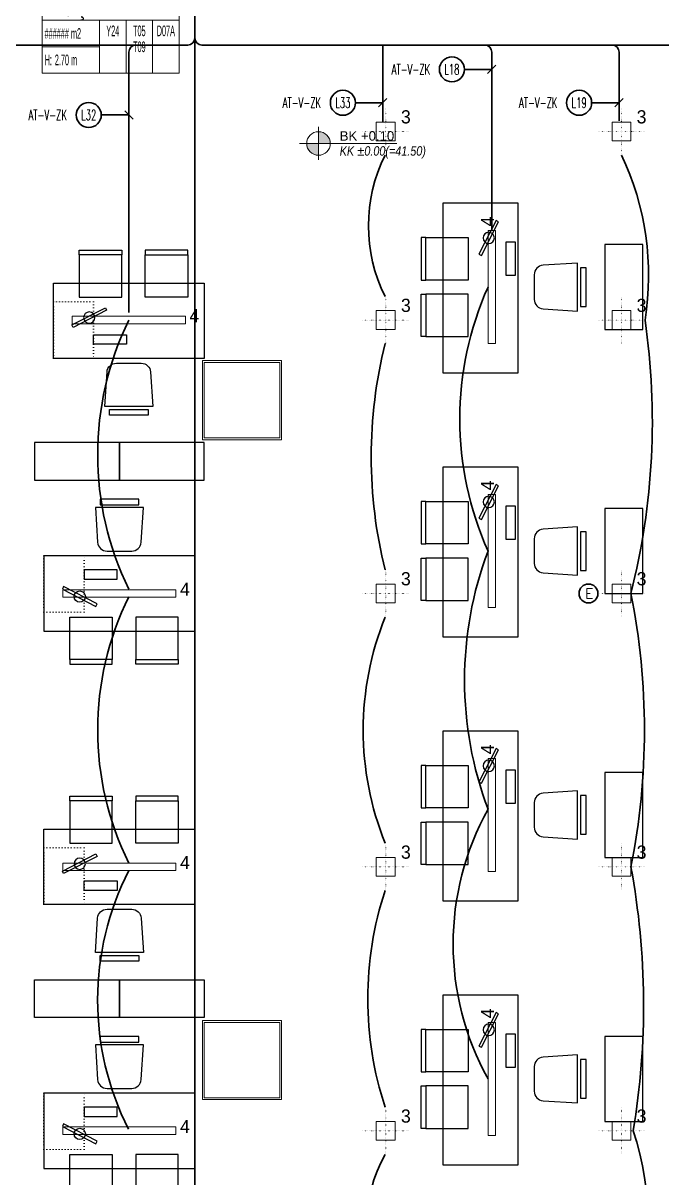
# Model space of a CAD drawing. Extents: x -2012 to 34975, y -1043 to 8321.
# Drawn here: x 3409 to 4086, y 1627 to 2853 of the extents above; entities that cross this region are included whole.
import ezdxf
from ezdxf.enums import TextEntityAlignment as Align

# ---------------------------------------------------------------- set-up
doc = ezdxf.new("R2010")
doc.units = 0
doc.header["$LTSCALE"] = 25
doc.linetypes.add('DOT2', pattern=[0.125, 0, -0.125])
doc.layers.get('0').update_dxf_attribs({"color": 9, "lineweight": 9})
for name, color, linetype, lineweight in [('01', 9, 'Continuous', 9), ('05', 9, 'Continuous', 9), ('14', 9, 'Continuous', 9), ('21', 9, 'Continuous', 9), ('21_MAHAL', 9, 'Continuous', 9), ('31', 9, 'Continuous', 9), ('E-ACİL AYDINLATMA KİTİ', 7, 'Continuous', 30), ('E-KABLO', 7, 'Continuous', 30), ('E-LİNYE', 7, 'Continuous', 30)]:
    doc.layers.add(name, color=color, linetype=linetype, lineweight=lineweight)
doc.styles.add('Arial', font='arial.ttf', dxfattribs={"height": 2.5})
doc.styles.add('E-YAZI', font='txttw.shx')
doc.styles.add('MuuM_TEXT-ITALIC', font='ARIALNI.TTF')
doc.styles.add('MuuM_TEXT-STANDART', font='ARIALN.TTF')
doc.styles.add('TX-TEXT', font='')
doc.styles.get('TX-TEXT').set_extended_font_data('TrSah Futura Lt BT')

# ---------------------------------------------------------------- blocks, each defined once
blk = doc.blocks.new('p-kolon-80x80-vw')
at = {"layer": '01'}
blk.add_lwpolyline([(-40, -40), (-40, 40), (40, 40), (40, -40)], close=True, dxfattribs=at)
blk = doc.blocks.new('0_elevationtarget-p-bk')
h = blk.add_hatch(color=254)
h.paths.add_polyline_path([(2.5, 0, 0.414214), (0, 2.5), (0, 0)])
h.paths.add_polyline_path([(0, 0), (-2.5, 0, 0.414214), (0, -2.5)])
blk.add_line((0, -3.5), (0, 3.5))
blk.add_lwpolyline([(16.6, 0), (-4, 0)])
blk.add_circle((0, 0), 2.5)
at = {"style": 'Arial'}
blk.add_attdef('BITMISKOT', text='', height=2, dxfattribs=at).set_placement((4.5, 0), align=Align.BOTTOM_LEFT)
at = {"style": 'MuuM_TEXT-ITALIC'}
blk.add_attdef('FINISHINGFLOORLEVEL', text='', height=2, dxfattribs=at).set_placement((4.5, -0.59), align=Align.TOP_LEFT)
blk = doc.blocks.new('0_roomno2')
blk.add_lwpolyline([(19.38, -10.5), (0, -10.5), (0, 0), (19.38, 0)], close=True)
for points in [[(0, -3), (19.38, -3)], [(8.12, -3), (8.12, -10.5)], [(11.88, -3), (11.88, -10.5)], [(15.62, -3), (15.62, -10.5)], [(0, -6.75), (8.12, -6.75)]]:
    blk.add_lwpolyline(points)
at = {"style": 'MuuM_TEXT-STANDART', "width": 0.6}
blk.add_text('H:', height=1.5, dxfattribs=at).set_placement((0.35, -8.61), align=Align.MIDDLE_LEFT)
at = {"style": 'Arial'}
blk.add_attdef('ODANO', (0, 1.17), '', height=2, dxfattribs=at)
blk.add_attdef('MEKANADI', text='', height=2, dxfattribs=at).set_placement((0.35, -3), align=Align.BOTTOM_LEFT)
at = {"style": 'MuuM_TEXT-STANDART', "width": 0.6}
for tag, p in [('M2', (0.35, -4.88)), ('TEMIZTAVANYUKSEKLIGI', (1.8, -8.61))]:
    blk.add_attdef(tag, text='', height=1.5, dxfattribs=at).set_placement(p, align=Align.MIDDLE_LEFT)
for tag, p in [('YER01', (10, -4.5)), ('TAVAN01', (13.75, -4.5)), ('DUVAR01', (17.5, -4.5)), ('YER02', (10, -6.75)), ('TAVAN02', (13.75, -6.75)), ('DUVAR02', (17.5, -6.75)), ('YER03', (10, -9)), ('TAVAN03', (13.75, -9)), ('DUVAR03', (17.5, -9))]:
    blk.add_attdef(tag, text='', height=1.5, dxfattribs=at).set_placement(p, align=Align.MIDDLE_CENTER)
blk = doc.blocks.new('160lıkcalismamasa-vw')
at = {"lineweight": -3, "ltscale": 0.5}
for p, q in [((2356, 2657.5), (2356, 2662.5)), ((2356, 2662.5), (2401, 2662.5)), ((2401, 2662.5), (2401, 2657.5)), ((2426, 2662.5), (2426, 2657.5)), ((2471, 2662.5), (2426, 2662.5)), ((2471, 2657.5), (2471, 2662.5)), ((2401, 2657.5), (2356, 2657.5)), ((2356, 2657.5), (2356, 2612.5)), ((2401, 2657.5), (2356, 2657.5)), ((2401, 2612.5), (2401, 2657.5)), ((2426, 2657.5), (2471, 2657.5)), ((2426, 2612.5), (2426, 2657.5)), ((2426, 2657.5), (2471, 2657.5)), ((2471, 2657.5), (2471, 2612.5)), ((2498.5, 2627.5), (2338.5, 2627.5)), ((2338.5, 2627.5), (2338.5, 2547.5)), ((2498.5, 2547.5), (2498.5, 2627.5)), ((2356, 2612.5), (2401, 2612.5)), ((2471, 2612.5), (2426, 2612.5)), ((2338.5, 2547.5), (2498.5, 2547.5))]:
    blk.add_line(p, q, dxfattribs=at)
for points in [[(2477.6, 2580.3), (2479, 2583), (2443.4, 2601.2), (2442.1, 2598.6)], [(2456, 2562.5), (2456, 2572.5), (2421, 2572.5), (2421, 2562.5)], [(2398, 2487.5), (2439, 2487.5), (2439, 2493.5), (2398, 2493.5)]]:
    blk.add_lwpolyline(points, close=True, dxfattribs=at)
blk.add_lwpolyline([(2393, 2496.5), (2444, 2496.5), (2441.6, 2533.2, 0.395265), (2431.6, 2542.5), (2405.3, 2542.5, 0.395265), (2395.4, 2533.2)], format="xyb", close=True, dxfattribs=at)
blk.add_circle((2460.5, 2590.8), 6, dxfattribs=at)
at = {"layer": '05', "linetype": 'DOT2'}
for p, q in [((2498.5, 2607.5), (2456, 2607.5)), ((2456, 2607.5), (2456, 2547.5)), ((2498.5, 2547.5), (2498.5, 2607.5)), ((2456, 2547.5), (2498.5, 2547.5))]:
    blk.add_line(p, q, dxfattribs=at)
blk = doc.blocks.new('m-çalışma dolap modül-90')
at = {"lineweight": -3, "ltscale": 0.5}
blk.add_lwpolyline([(-90, 0), (0, 0), (0, 40), (-90, 40)], close=True, dxfattribs=at)
blk = doc.blocks.new('m-vw-sandalye-02')
at = {"lineweight": -3, "ltscale": 0.5}
for points in [[(-22.5, 0), (-22.5, -5), (22.5, -5), (22.5, 0)], [(-22.5, -5), (22.5, -5), (22.5, -50), (-22.5, -50)]]:
    blk.add_lwpolyline(points, close=True, dxfattribs=at)
blk = doc.blocks.new('m-vw-sandalye')
at = {"lineweight": -3, "ltscale": 0.5}
blk.add_lwpolyline([(-20.5, 0), (20.5, 0), (20.5, -6), (-20.5, -6)], close=True, dxfattribs=at)
blk.add_lwpolyline([(-25.5, -9), (25.5, -9), (23.1, -45.7, -0.395265), (13.1, -55), (-13.1, -55, -0.395265), (-23.1, -45.7)], format="xyb", close=True, dxfattribs=at)
blk = doc.blocks.new('m-vw-çalışma-p-01')
at = {"lineweight": -3, "ltscale": 0.5}
for p, q in [((11.9, 179), (91.9, 179)), ((11.9, -1), (11.9, 179)), ((91.9, 179), (91.9, -1)), ((91.9, -1), (11.9, -1))]:
    blk.add_line(p, q, dxfattribs=at)
for points in [[(32.8, 159.2), (35.5, 160.5), (53.7, 124.9), (51.1, 123.6)], [(15, 137.5), (25, 137.5), (25, 102.5), (15, 102.5)]]:
    blk.add_lwpolyline(points, close=True, dxfattribs=at)
blk.add_circle((43.3, 142.1), 6, dxfattribs=at)
at = {"lineweight": -3, "ltscale": 0.5, "xscale": -1, "rotation": 270}
blk.add_blockref('m-vw-sandalye-02', (115, 120), dxfattribs=at)
at = {"lineweight": -3, "rotation": 90}
blk.add_blockref('m-vw-sandalye', (-60, 90), dxfattribs=at)
at = {"lineweight": -3, "ltscale": 0.5, "rotation": 270}
blk.add_blockref('m-vw-sandalye-02', (115, 60), dxfattribs=at)
blk = doc.blocks.new('p-bur-VW-ayd 4')
at = {"linetype": 'ByBlock'}
blk.add_lwpolyline([(-60, -11.5), (60, -11.5), (60, -3.5), (-60, -3.5), (-60, -11.5)], close=True, dxfattribs=at)
at = {"insert": (64.3, 4.1), "char_height": 14, "width": 14.596, "attachment_point": 1, "style": 'TX-TEXT'}
blk.add_mtext('4', dxfattribs=at)
blk = doc.blocks.new('p-bur-vw- aydınlatma 3')
at = {"linetype": 'DOT2', "ltscale": 0.4}
for q in [(0, 25), (-25, 0), (0, -25), (25, 0)]:
    blk.add_line((0, 0), q, dxfattribs=at)
at = {"linetype": 'ByBlock'}
blk.add_lwpolyline([(0, 10), (-10, 10), (-10, -10), (10, -10), (10, 10), (0, 10)], dxfattribs=at)
at = {"insert": (16.1, 22.6), "char_height": 14, "width": 14.596, "attachment_point": 1, "style": 'TX-TEXT'}
blk.add_mtext('3', dxfattribs=at)
blk = doc.blocks.new('100_ACİL AYDINLATMA KİTİ')
at = {"layer": 'E-ACİL AYDINLATMA KİTİ', "color": 3}
blk.add_circle((0, 0), 1.25, dxfattribs=at)
at = {"layer": 'E-ACİL AYDINLATMA KİTİ', "color": 3, "style": 'E-YAZI'}
blk.add_text('E', height=1.34, dxfattribs=at).set_placement((-0.45, -0.69))

msp = doc.modelspace()

# ---------------------------------------------------------------- linework, layer by layer
at = {"layer": '14'}
for points in [[(3598.84, 2494.5), (3682.84, 2494.5), (3682.84, 2410.5), (3598.84, 2410.5)], [(3598.84, 1794.5), (3682.84, 1794.5), (3682.84, 1710.5), (3598.84, 1710.5)]]:
    msp.add_lwpolyline(points, close=True, dxfattribs=at)
at = {"layer": 'E-KABLO', "color": 6}
for p, q in [((3590.84, 2981.69), (3590.84, 2836.77)), ((3590.84, 2836.77), (3590.84, 1382.32)), ((3388.34, 2829.27), (3528.34, 2829.27)), ((3520.84, 2545.5), (3520.84, 2821.77)), ((3528.34, 2829.27), (3583.34, 2829.27)), ((3598.34, 2829.27), (3898.34, 2829.27)), ((3790.19, 2747.5), (3790.19, 2829.27)), ((3898.34, 2829.27), (4033.34, 2829.27)), ((3905.84, 2632.5), (3905.84, 2821.77)), ((4033.34, 2829.27), (4290.84, 2829.27)), ((4040.84, 2748.77), (4040.84, 2821.77))]:
    msp.add_line(p, q, dxfattribs=at)
for centre, radius, start, end in [((3583.34, 2836.77), 7.5, 270, 0), ((3598.34, 2836.77), 7.5, 180, 270), ((3528.34, 2821.77), 7.5, 90, 180), ((3898.34, 2821.77), 7.5, 0, 90), ((4033.34, 2821.77), 7.5, 0, 90), ((3942.77, 2637.5), 167.77, 153.44671, 206.55328), ((3774.73, 2584.84), 297.41, 350.84068, 25.41952), ((4213.81, 2432.5), 341.94, 155.83122, 204.16878), ((3812.65, 2394.75), 324.85, 153.93251, 206.06749), ((3330.73, 2430.26), 745.36, 345.80623, 8.2719), ((4271.5, 2392.5), 493.62, 165.93032, 194.06968), ((4265.21, 2155.56), 388.32, 159.35084, 200.64916), ((3806.2, 2102.75), 318.4, 153.66507, 206.33493), ((3328.48, 2102.5), 739.22, 348.68794, 11.31206), ((4090.62, 2102.5), 321.19, 158.06126, 201.93874), ((4159.67, 1875.56), 294.86, 150.97606, 209.02394), ((3789.89, 1816), 302.15, 152.93008, 206.94939), ((3256.81, 1810.38), 810, 350.55816, 10.46495), ((4142.37, 1817.5), 368.1, 161.79538, 198.20462), ((3748.85, 1577.5), 322.86, 341.95695, 18.04305), ((3927.9, 1577.5), 154.62, 150.98288, 209.01712)]:
    msp.add_arc(centre, radius, start, end, dxfattribs=at)
at = {"layer": 'E-LİNYE', "color": 7, "linetype": 'Continuous'}
for p, q in [((3910.26, 2807.85), (3901.42, 2799.01)), ((3876.73, 2803.43), (3905.84, 2803.43)), ((3794.61, 2772.39), (3785.77, 2763.55)), ((4045.26, 2772.39), (4036.42, 2763.55)), ((3516.56, 2759.46), (3525.4, 2750.62)), ((3761.08, 2767.97), (3790.19, 2767.97)), ((4011.73, 2767.97), (4040.84, 2767.97)), ((3491.59, 2755.04), (3520.7, 2755.04))]:
    msp.add_line(p, q, dxfattribs=at)
for centre in [(3863.47, 2803.43), (3747.82, 2767.97), (3998.47, 2767.97), (3478.33, 2755.04)]:
    msp.add_circle(centre, 13.26, dxfattribs=at)

# ---------------------------------------------------------------- block references
for p in [(3640.84, 2452.5), (3640.84, 1752.5)]:
    msp.add_blockref('p-kolon-80x80-vw', p)
at = {"layer": '05', "lineweight": -3, "xscale": -1}
for p in [(3945.84, 2482.5), (3945.84, 2202.5), (3945.84, 1922.5), (3945.84, 1642.5)]:
    msp.add_blockref('m-vw-çalışma-p-01', p, dxfattribs=at)
at = {"layer": '05', "xscale": -1}
for p in [(5939.31, -50.73), (5929.31, -630)]:
    msp.add_blockref('160lıkcalismamasa-vw', p, dxfattribs=at)
at = {"layer": '05'}
for name, p, rotation in [('m-çalışma dolap modül-90', (4025.84, 2527.5), 270), ('160lıkcalismamasa-vw', (5929.31, 4835), 180), ('m-çalışma dolap modül-90', (4025.84, 2247.5), 270), ('m-çalışma dolap modül-90', (4025.84, 1967.5), 270), ('160lıkcalismamasa-vw', (5929.31, 4265), 180), ('m-çalışma dolap modül-90', (4025.84, 1687.5), 270)]:
    msp.add_blockref(name, p, dxfattribs=dict(at, rotation=rotation))
for p in [(3510.84, 2367.5), (3600.84, 2367.5)]:
    msp.add_blockref('m-çalışma dolap modül-90', p, dxfattribs=at)
at = {"layer": '05', "xscale": -1, "rotation": 180}
for p in [(3510.84, 1837.5), (3600.84, 1837.5)]:
    msp.add_blockref('m-çalışma dolap modül-90', p, dxfattribs=at)
at = {"layer": '21', "xscale": 5, "yscale": 5, "zscale": 5}
msp.add_blockref('0_elevationtarget-p-bk', (3722, 2724.84), dxfattribs=at).add_auto_attribs({'BITMISKOT': 'BK +0.10', 'FINISHINGFLOORLEVEL': 'KK %%p0.00(=41.50)'})
at = {"layer": '21_MAHAL'}
ref = msp.add_blockref('0_roomno2', (3428.84, 2878.03), dxfattribs=dict(at, xscale=7.5, yscale=7.5, zscale=7.5))
ref.add_attrib('ODANO', 'VW-ZK-16', (3428.84, 2886.81), dxfattribs={"layer": '0', "height": 15, "style": 'Arial'})
ref.add_attrib('MEKANADI', 'MÜŞTERİ ALN.', dxfattribs={"layer": '0', "height": 15, "style": 'Arial'}).set_placement((3431.47, 2855.53), align=Align.BOTTOM_LEFT)
ref.add_attrib('M2', '###### m2', dxfattribs={"layer": '0', "height": 11.25, "style": 'MuuM_TEXT-STANDART', "width": 0.6}).set_placement((3431.47, 2841.47), align=Align.MIDDLE_LEFT)
ref.add_attrib('TEMIZTAVANYUKSEKLIGI', '2.70 m', dxfattribs={"layer": '0', "height": 11.25, "style": 'MuuM_TEXT-STANDART', "width": 0.6}).set_placement((3442.34, 2813.47), align=Align.MIDDLE_LEFT)
ref.add_attrib('YER01', 'Y24', dxfattribs={"layer": '0', "height": 11.25, "style": 'MuuM_TEXT-STANDART', "width": 0.6}).set_placement((3503.84, 2844.28), align=Align.MIDDLE_CENTER)
ref.add_attrib('TAVAN01', 'T05', dxfattribs={"layer": '0', "height": 11.25, "style": 'MuuM_TEXT-STANDART', "width": 0.6}).set_placement((3531.97, 2844.28), align=Align.MIDDLE_CENTER)
ref.add_attrib('DUVAR01', 'D07A', dxfattribs={"layer": '0', "height": 11.25, "style": 'MuuM_TEXT-STANDART', "width": 0.6}).set_placement((3560.09, 2844.28), align=Align.MIDDLE_CENTER)
ref.add_attrib('TAVAN02', 'T09', dxfattribs={"layer": '0', "height": 11.25, "style": 'MuuM_TEXT-STANDART', "width": 0.6}).set_placement((3531.97, 2827.41), align=Align.MIDDLE_CENTER)
at = {"layer": '31', "linetype": 'ByBlock'}
for name, p in [('p-bur-vw- aydınlatma 3', (3793.34, 2737.5)), ('p-bur-vw- aydınlatma 3', (4043.34, 2737.5)), ('p-bur-vw- aydınlatma 3', (3793.34, 2537.5)), ('p-bur-vw- aydınlatma 3', (4043.34, 2537.5)), ('p-bur-VW-ayd 4', (3520.84, 2545)), ('p-bur-vw- aydınlatma 3', (3793.34, 2247.5)), ('p-bur-vw- aydınlatma 3', (4043.34, 2247.5)), ('p-bur-VW-ayd 4', (3510.84, 2255)), ('p-bur-vw- aydınlatma 3', (3793.34, 1957.5)), ('p-bur-vw- aydınlatma 3', (4043.34, 1957.5)), ('p-bur-VW-ayd 4', (3510.84, 1965)), ('p-bur-vw- aydınlatma 3', (3793.34, 1677.5)), ('p-bur-vw- aydınlatma 3', (4043.34, 1677.5)), ('p-bur-VW-ayd 4', (3510.84, 1685))]:
    msp.add_blockref(name, p, dxfattribs=at)
at = {"layer": '31', "linetype": 'ByBlock', "rotation": 90}
for p in [(3898.34, 2572.5), (3898.34, 2292.5), (3898.34, 2012.5), (3898.34, 1732.5)]:
    msp.add_blockref('p-bur-VW-ayd 4', p, dxfattribs=at)
at = {"layer": 'E-ACİL AYDINLATMA KİTİ', "xscale": 8, "yscale": 8, "zscale": 8}
msp.add_blockref('100_ACİL AYDINLATMA KİTİ', (4008.33, 2247.5), dxfattribs=at)

# ---------------------------------------------------------------- texts
at = {"layer": 'E-LİNYE', "color": 3, "linetype": 'Continuous', "style": 'E-YAZI', "width": 0.6}
for s, p in [('AT-V-ZK', (3820.02, 2803.43)), ('L18', (3863.47, 2803.43)), ('AT-V-ZK', (3704.38, 2767.97)), ('L33', (3747.82, 2767.97)), ('AT-V-ZK', (3955.02, 2767.97)), ('L19', (3998.47, 2767.97)), ('AT-V-ZK', (3434.89, 2755.04)), ('L32', (3478.33, 2755.04))]:
    msp.add_text(s, height=10.938, dxfattribs=at).set_placement(p, align=Align.MIDDLE_CENTER)

doc.saveas('drawing.dxf')
